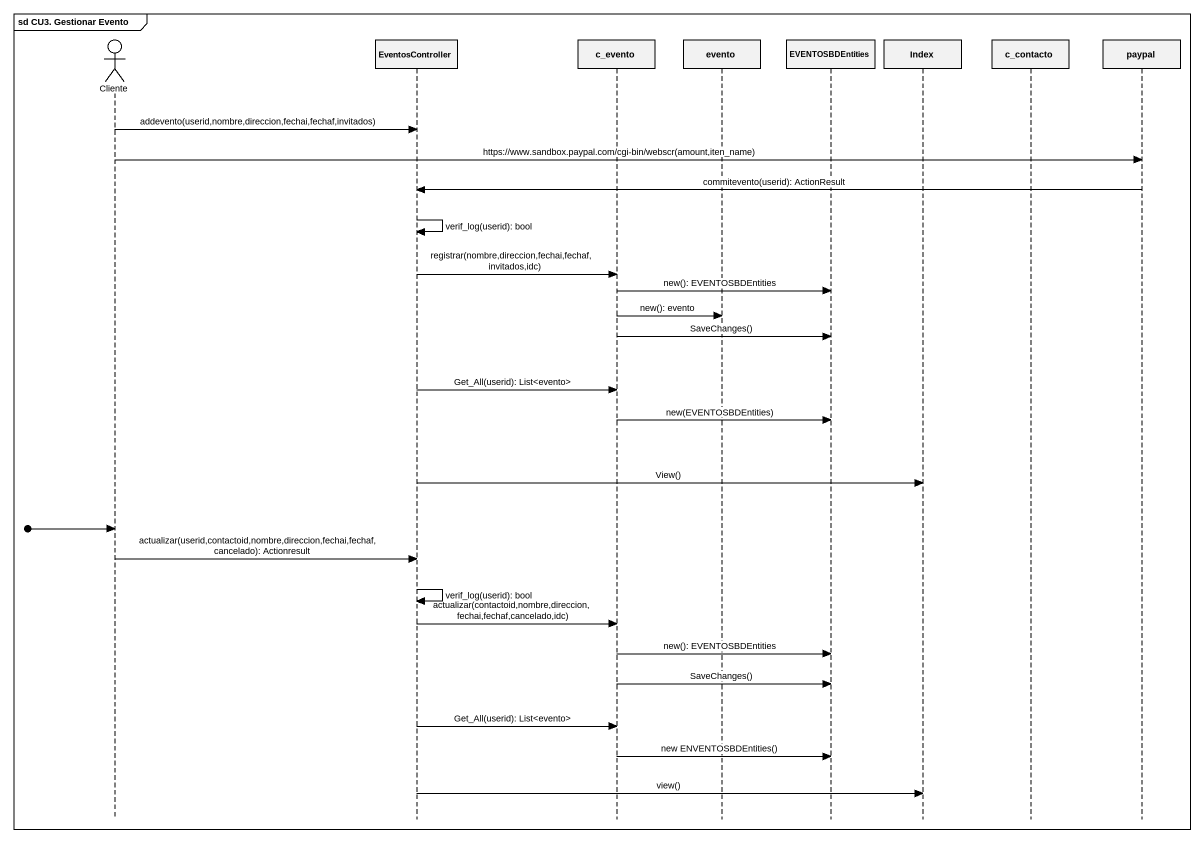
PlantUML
@startuml
mainframe sd CU3. Gestionar Evento
hide footbox
actor Cliente
participant EventosController
participant c_evento
participant evento
participant EVENTOSBDEntities
participant Index
participant c_contacto
participant paypal

Cliente -> EventosController : addevento(userid,nombre,direccion,fechai,fechaf,invitados)
Cliente -> paypal : https://www.sandbox.paypal.com/cgi-bin/webscr(amount,iten_name)
paypal -> EventosController : commitevento(userid): ActionResult
EventosController -> EventosController : verif_log(userid): bool
EventosController -> c_evento : registrar(nombre,direccion,fechai,fechaf,invitados,idc)
c_evento -> EVENTOSBDEntities : new(): EVENTOSBDEntities
c_evento -> evento : new(): evento
c_evento -> EVENTOSBDEntities : SaveChanges()
EventosController -> c_evento : Get_All(userid): List<evento>
c_evento -> EVENTOSBDEntities : new(EVENTOSBDEntities)
EventosController -> Index : View()
[o-> Cliente
Cliente -> EventosController : actualizar(userid,contactoid,nombre,direccion,fechai,fechaf,cancelado): Actionresult
EventosController -> EventosController : verif_log(userid): bool
EventosController -> c_evento : actualizar(contactoid,nombre,direccion,fechai,fechaf,cancelado,idc)
c_evento -> EVENTOSBDEntities : new(): EVENTOSBDEntities
c_evento -> EVENTOSBDEntities : SaveChanges()
EventosController -> c_evento : Get_All(userid): List<evento>
c_evento -> EVENTOSBDEntities : new ENVENTOSBDEntities()
EventosController -> Index : view()
@enduml
